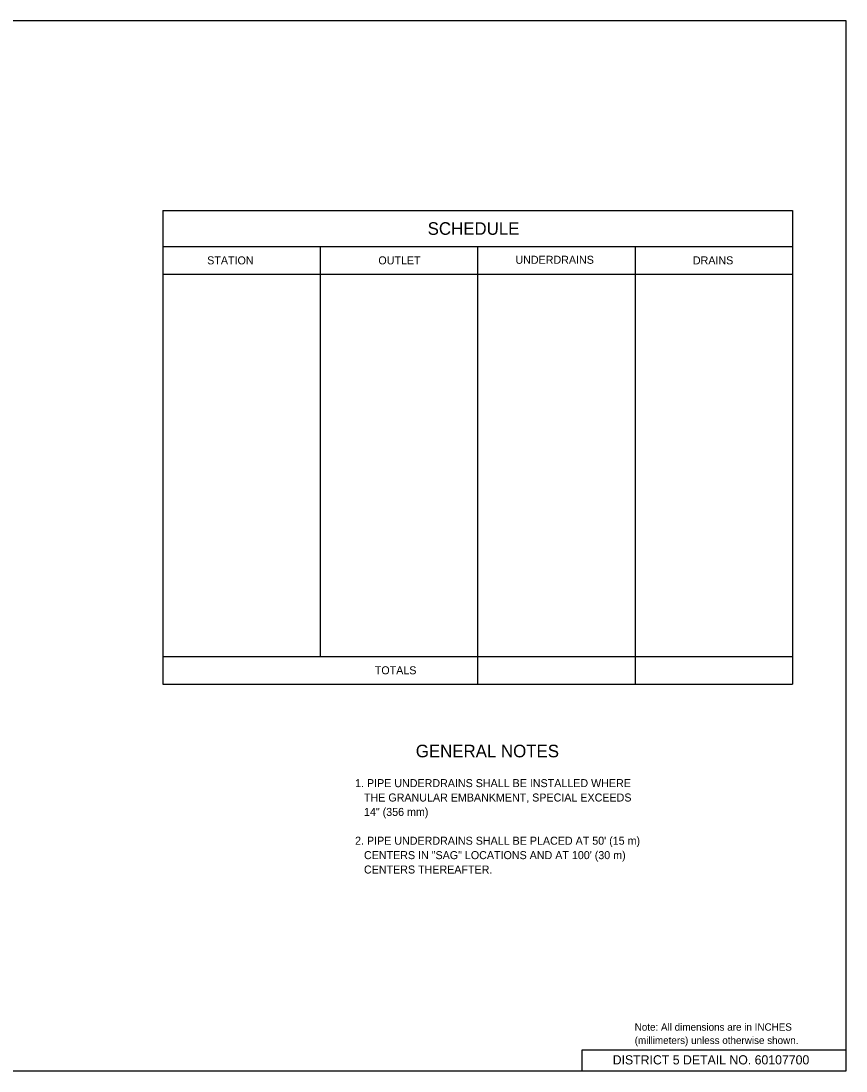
# Model space of a CAD drawing. Extents: x 2261263 to 2261917, y -3123623 to -3123223.
# Drawn here: x 2261602.5 to 2261916.9, y -3123622.8 to -3123222.8 of the extents above; entities that cross this region are included whole.
import ezdxf

# ---------------------------------------------------------------- set-up
doc = ezdxf.new("R2010")
doc.units = 0
for name, color, linetype in [('Default', 7, 'Continuous'), ('RD_Pr_Roadway_Notes', 7, 'Continuous'), ('SH_General_Details', 7, 'Continuous')]:
    doc.layers.add(name, color=color, linetype=linetype)

msp = doc.modelspace()

# ---------------------------------------------------------------- linework, layer by layer
at = {"layer": 'Default'}
msp.add_lwpolyline([(2261286.87, -3123622.78), (2261916.87, -3123622.78), (2261916.87, -3123222.78), (2261286.87, -3123222.78)], close=True, dxfattribs=at)
at = {"layer": 'RD_Pr_Roadway_Notes'}
for p, q in [((2261656.5, -3123294.96), (2261656.5, -3123475.38)), ((2261656.5, -3123294.96), (2261896.52, -3123294.96)), ((2261896.52, -3123294.96), (2261896.52, -3123475.38)), ((2261656.5, -3123308.72), (2261896.52, -3123308.72)), ((2261716.51, -3123308.72), (2261716.51, -3123464.87)), ((2261776.51, -3123308.72), (2261776.51, -3123475.38)), ((2261836.52, -3123308.72), (2261836.52, -3123475.38)), ((2261656.5, -3123319.24), (2261896.52, -3123319.24)), ((2261656.5, -3123464.87), (2261896.52, -3123464.87)), ((2261656.5, -3123475.38), (2261896.52, -3123475.38))]:
    msp.add_line(p, q, dxfattribs=at)
at = {"layer": 'SH_General_Details'}
for p, q in [((2261816.35, -3123614.77), (2261916.87, -3123614.77)), ((2261816.35, -3123622.78), (2261816.35, -3123614.77))]:
    msp.add_line(p, q, dxfattribs=at)

# ---------------------------------------------------------------- texts
at = {"layer": 'RD_Pr_Roadway_Notes'}
for s, height, p in [('SCHEDULE', 4.8, (2261757.47, -3123304.24)), ('STATION', 3.048, (2261673.47, -3123315.5)), ('OUTLET', 3.048, (2261738.69, -3123315.5)), ('UNDERDRAINS', 3.048, (2261790.91, -3123315.27)), ('DRAINS', 3.048, (2261858.53, -3123315.5)), ('TOTALS', 3.048, (2261737.33, -3123471.65)), ('GENERAL NOTES', 4.8, (2261752.94, -3123503.29)), ('1. PIPE UNDERDRAINS SHALL BE INSTALLED WHERE', 3.048, (2261729.81, -3123514.64)), ('   THE GRANULAR EMBANKMENT, SPECIAL EXCEEDS', 3.048, (2261729.81, -3123520.12)), ('   14" (356 mm)', 3.048, (2261729.81, -3123525.61)), ("2. PIPE UNDERDRAINS SHALL BE PLACED AT 50' (15 m)", 3.048, (2261729.81, -3123536.58)), ('   CENTERS IN "SAG" LOCATIONS AND AT 100\' (30 m)', 3.048, (2261729.81, -3123542.07)), ('   CENTERS THEREAFTER.', 3.048, (2261729.81, -3123547.55)), ('Note: All dimensions are in INCHES', 2.808, (2261836.35, -3123607.44)), ('(millimeters) unless otherwise shown.', 2.808, (2261836.35, -3123612.49))]:
    msp.add_text(s, height=height, dxfattribs=at).set_placement(p)
at = {"layer": 'SH_General_Details'}
msp.add_text('DISTRICT 5 DETAIL NO. 60107700', height=3.5, dxfattribs=at).set_placement((2261827.97, -3123620.28))

doc.saveas('drawing.dxf')
